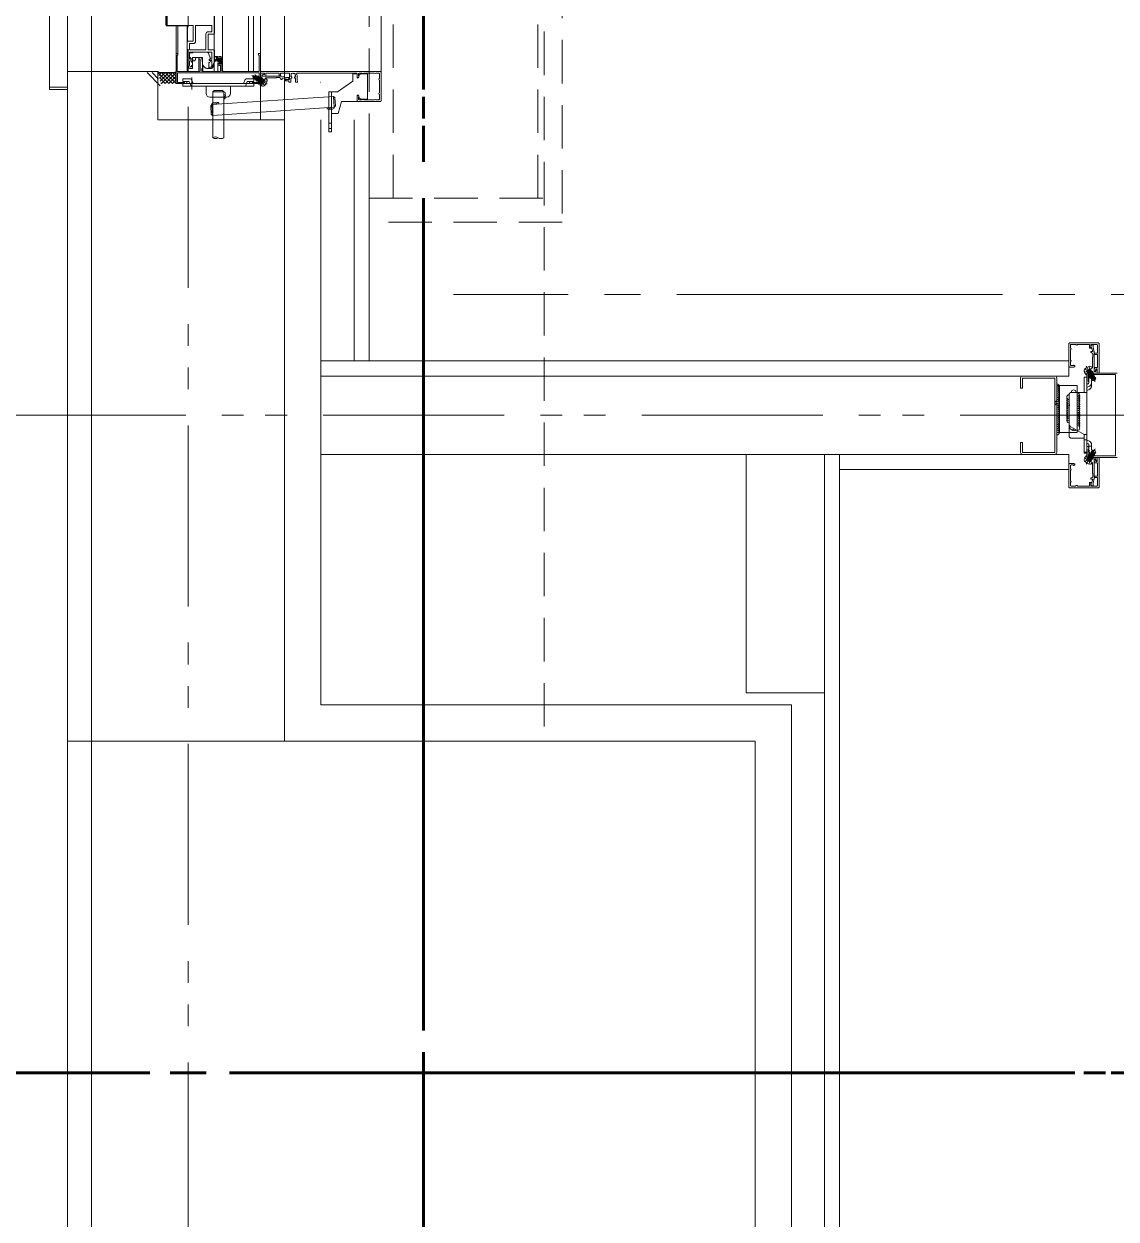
# Model space of a CAD drawing. Units: millimetres at full size, sheet at 1:30. Extents: x -16828 to 149130, y 47892 to 100313.
# Drawn here: x -6146 to -5241, y 55380 to 56370 of the extents above; entities that cross this region are included whole.
import ezdxf

# ---------------------------------------------------------------- set-up
doc = ezdxf.new("R2010")
doc.units = ezdxf.units.MM
doc.header["$LTSCALE"] = 30
for name, pattern in [('CHAIN2', [12, 9, -1, 1, -1]), ('DASHED1', [1.8, 1.2, -0.6]), ('DASHED3', [4, 3, -1]), ('DOUBLE_CHAIN1', [8.8, 5, -1, 0.6, -0.6, 0.6, -1])]:
    doc.linetypes.add(name, pattern=pattern)
for name, color, linetype, lineweight in [('0-0', 7, 'CHAIN2', 15), ('0-1', 7, 'Continuous', 15), ('2-0_通芯', 7, 'DOUBLE_CHAIN1', 15), ('2-1_躯体', 7, 'Continuous', 15), ('2-2_間仕切り芯', 7, 'DOUBLE_CHAIN1', 15), ('2-3_間仕切り', 7, 'Continuous', 15), ('2-A_建具', 7, 'Continuous', 15), ('3-0_AIHO08-壁芯', 7, 'CHAIN2', 15)]:
    doc.layers.add(name, color=color, linetype=linetype, lineweight=lineweight)

msp = doc.modelspace()

# ---------------------------------------------------------------- linework, layer by layer
at = {"layer": '0-0', "color": 1, "lineweight": 60}
for p, q in [((-5815.04, 68105.86), (-5815.04, 49250.86)), ((-9565.04, 55500.86), (35684.96, 55500.86))]:
    msp.add_line(p, q, dxfattribs=at)
at = {"layer": '0-1'}
for p, q in [((-6110.04, 63845.86), (-6110.04, 50655.86)), ((-5930.04, 63275.86), (-5930.04, 55775.86)), ((-6110.04, 55775.86), (-5540.04, 55775.86)), ((-5540.04, 55775.86), (-5540.04, 55225.86))]:
    msp.add_line(p, q, dxfattribs=at)
at = {"layer": '0-1', "linetype": 'DASHED3'}
msp.add_line((-6090.04, 63825.86), (-6090.04, 50675.86), dxfattribs=at)
at = {"layer": '0-1', "linetype": 'DASHED1'}
msp.add_line((-5715.04, 63275.86), (-5715.04, 55775.86), dxfattribs=at)
at = {"layer": '2-0_通芯', "color": 1, "lineweight": 60}
for p, q in [((-5815.04, 68105.86), (-5815.04, 49619.89)), ((-10727.74, 55500.86), (35684.96, 55500.86))]:
    msp.add_line(p, q, dxfattribs=at)
at = {"layer": '2-0_通芯'}
msp.add_line((-6010.04, 64749.43), (-6010.04, 49619.89), dxfattribs=at)
at = {"layer": '2-1_躯体'}
for p, q in [((-6110.04, 56330.86), (-6035.04, 56330.86)), ((-6110.04, 56330.86), (-6110.04, 50655.86)), ((-6035.04, 56330.86), (-6035.04, 56290.86)), ((-6035.04, 56290.86), (-5930.04, 56290.86)), ((-5930.04, 56290.86), (-5930.04, 55775.86)), ((-6110.04, 55775.86), (-5540.04, 55775.86)), ((-5540.04, 55775.86), (-5540.04, 55225.86))]:
    msp.add_line(p, q, dxfattribs=at)
at = {"layer": '2-1_躯体', "linetype": 'DASHED3'}
msp.add_line((-6090.04, 56330.86), (-6090.04, 50675.86), dxfattribs=at)
at = {"layer": '2-2_間仕切り芯'}
msp.add_line((-8010.04, 56045.86), (-2371.74, 56045.86), dxfattribs=at)
at = {"layer": '2-3_間仕切り'}
for p, q in [((-5900.04, 56290.86), (-5900.04, 55805.86)), ((-5872.54, 56290.86), (-5872.54, 56090.86)), ((-5860.04, 56290.86), (-5860.04, 56090.86)), ((-5900.04, 56090.86), (-5280.04, 56090.86)), ((-5900.04, 56078.36), (-5280.04, 56078.36)), ((-5900.04, 56013.36), (-5280.04, 56013.36)), ((-5547.54, 56013.36), (-5547.54, 55815.86)), ((-5482.54, 56013.36), (-5482.54, 55168.36)), ((-5470.04, 56013.36), (-5470.04, 55155.86)), ((-5470.04, 56000.86), (-5280.04, 56000.86)), ((-5547.54, 55815.86), (-5482.54, 55815.86)), ((-5900.04, 55805.86), (-5510.04, 55805.86)), ((-5510.04, 55805.86), (-5510.04, 55195.86))]:
    msp.add_line(p, q, dxfattribs=at)
at = {"layer": '2-A_建具', "linetype": 'DASHED1'}
for p, q in [((-5840.04, 56225.86), (-5840.04, 58265.86)), ((-5720.04, 56225.86), (-5720.04, 58265.86)), ((-5860.04, 56205.86), (-5860.04, 56757.76)), ((-5700.04, 56734.99), (-5700.04, 56205.86)), ((-5860.04, 56225.86), (-5700.04, 56225.86)), ((-5700.04, 56205.86), (-5860.04, 56205.86))]:
    msp.add_line(p, q, dxfattribs=at)
at = {"layer": '2-A_建具'}
for p, q in [((-5988.34, 56330.86), (-5988.34, 57256.93)), ((-6027.34, 57247.36), (-6027.34, 56369.36)), ((-5950.04, 57242.36), (-5950.04, 56290.86)), ((-6125.04, 56317.86), (-6125.04, 56474.36)), ((-5850.04, 56330.86), (-5850.04, 56474.36)), ((-6028.64, 56390.16), (-6028.64, 56369.66)), ((-6027.64, 56368.66), (-6027.64, 56391.16)), ((-5981.44, 56331.86), (-5981.44, 56384.86)), ((-5959.98, 56330.86), (-5959.98, 56385.86)), ((-5955.94, 56331.86), (-5955.94, 56384.86)), ((-6020.04, 56368.66), (-6020.04, 56321.36)), ((-6018.64, 56345.86), (-6018.64, 56368.66)), ((-6010.74, 56368.86), (-6010.74, 56330.86)), ((-6003.81, 56368.86), (-6003.81, 56355.93)), ((-6010.72, 56338.29), (-6009.45, 56334.07)), ((-6006.14, 56346.26), (-6008.81, 56346.26)), ((-6008.81, 56342.46), (-6008.14, 56342.46)), ((-6008.14, 56342.46), (-6008.14, 56341.29)), ((-6008.14, 56341.29), (-6006.44, 56341.29)), ((-5998.19, 56342.36), (-6006.44, 56342.36)), ((-6006.44, 56333.36), (-6006.44, 56342.36)), ((-6006.14, 56346.26), (-6006.14, 56346.86)), ((-6006.14, 56340.99), (-6006.14, 56340.06)), ((-6005.84, 56339.76), (-6004.79, 56339.76)), ((-6004.32, 56340.09), (-6003.59, 56342.09)), ((-6001.24, 56342.36), (-6001.24, 56330.86)), ((-5998.24, 56342.14), (-5998.19, 56336.76)), ((-5991.5, 56341.23), (-5993.17, 56345.87)), ((-5991.53, 56339.67), (-5992.14, 56338.36)), ((-5989.63, 56334.07), (-5988.36, 56338.29)), ((-5986.54, 56341.46), (-5988.22, 56339.24)), ((-5986.54, 56340.86), (-5987.94, 56339.04)), ((-5985.84, 56343.36), (-5987.84, 56343.36)), ((-5987.67, 56343.06), (-5986.54, 56342.86)), ((-5986.54, 56340.16), (-5986.54, 56343.36)), ((-5985.54, 56341.47), (-5986.54, 56342.47)), ((-5984.57, 56339.16), (-5986.54, 56341.13)), ((-5986.08, 56339.32), (-5986.38, 56339.62)), ((-5985.54, 56342.82), (-5986.08, 56343.36)), ((-5985.54, 56341.06), (-5985.54, 56343.06)), ((-5984.44, 56339.16), (-5985.54, 56339.16)), ((-5984.6, 56340.76), (-5985.24, 56340.76)), ((-5983.24, 56339.17), (-5984.83, 56340.76)), ((-5983.04, 56343.36), (-5984.34, 56343.36)), ((-5984.14, 56341.56), (-5984.14, 56341.22)), ((-5983.07, 56340.35), (-5984.14, 56341.42)), ((-5984.14, 56338.86), (-5984.14, 56337.46)), ((-5983.04, 56337.63), (-5984.14, 56338.73)), ((-5983.13, 56341.27), (-5983.63, 56341.77)), ((-5983.24, 56338.16), (-5983.24, 56340.26)), ((-6044.05, 56329.86), (-6033.08, 56318.89)), ((-6039.81, 56329.86), (-6034.49, 56324.55)), ((-6026.04, 56320.86), (-6035.04, 56329.86)), ((-6034.39, 56327.51), (-6032.04, 56329.86)), ((-6033.74, 56325.17), (-6029.04, 56329.86)), ((-6033.08, 56322.82), (-6026.04, 56329.86)), ((-6032.04, 56320.86), (-6023.04, 56329.86)), ((-6023.04, 56320.86), (-6032.04, 56329.86)), ((-6029.04, 56320.86), (-6020.04, 56329.86)), ((-6020.04, 56320.86), (-6029.04, 56329.86)), ((-6020.04, 56323.86), (-6026.04, 56329.86)), ((-6020.04, 56326.86), (-6023.04, 56329.86)), ((-5997.84, 56330.86), (-5997.84, 56335.98)), ((-5994.24, 56333.36), (-5990.58, 56333.36)), ((-5983.94, 56337.18), (-5984.12, 56337.36)), ((-5983.84, 56337.16), (-5983.34, 56337.16)), ((-5924.52, 56328.36), (-5924.53, 56328.21)), ((-5923.19, 56329.14), (-5923.34, 56329.18)), ((-5922.54, 56329.18), (-5922.69, 56329.14)), ((-5921.35, 56328.21), (-5921.37, 56328.36)), ((-5870.54, 56329.36), (-5919.72, 56329.36)), ((-5869.99, 56328.86), (-5873.49, 56328.86)), ((-5870.04, 56326.61), (-5870.04, 56328.86)), ((-5869.99, 56326.06), (-5869.99, 56328.86)), ((-5867.09, 56328.86), (-5868.59, 56327.36)), ((-5861.49, 56328.86), (-5867.09, 56328.86)), ((-5861.49, 56307.86), (-5861.49, 56328.86)), ((-5850.04, 56330.36), (-5850.04, 56306.36)), ((-6029.04, 56320.86), (-6033.89, 56325.71)), ((-6032.04, 56320.86), (-6032.73, 56321.55)), ((-6026.04, 56320.86), (-6020.04, 56326.86)), ((-6023.04, 56320.86), (-6020.04, 56323.86)), ((-6019.54, 56320.86), (-6011.54, 56320.86)), ((-6008.16, 56324.74), (-6014.54, 56324.74)), ((-6014.54, 56324.74), (-6014.54, 56322.44)), ((-6014.54, 56322.44), (-6009.04, 56322.44)), ((-5955.54, 56320.86), (-6014.54, 56320.86)), ((-6014.54, 56320.86), (-6014.54, 56318.57)), ((-5955.54, 56318.56), (-6014.54, 56318.57)), ((-6007.24, 56324.11), (-6005.95, 56320.94)), ((-6007.04, 56315.86), (-6007.04, 56325.86)), ((-5995.04, 56318.56), (-5995.04, 56312.56)), ((-5975.04, 56318.56), (-5975.04, 56312.56)), ((-5962.84, 56324.11), (-5964.13, 56320.93)), ((-5961.65, 56320.93), (-5962.58, 56318.63)), ((-5961.92, 56324.73), (-5955.54, 56324.73)), ((-5961.04, 56322.43), (-5961.65, 56320.93)), ((-5955.54, 56322.43), (-5961.04, 56322.43)), ((-5958.54, 56320.86), (-5950.04, 56320.86)), ((-5951.42, 56324.34), (-5957.11, 56327.63)), ((-5956.38, 56327.03), (-5956.23, 56327.29)), ((-5956.25, 56325.23), (-5956.38, 56327.03)), ((-5956.06, 56326.85), (-5956.38, 56327.03)), ((-5954.6, 56328.08), (-5956.23, 56327.29)), ((-5955, 56326.41), (-5956.23, 56327.29)), ((-5955.93, 56325.39), (-5956.06, 56326.85)), ((-5955.54, 56324.73), (-5955.54, 56322.43)), ((-5955.54, 56320.86), (-5955.54, 56318.56)), ((-5955, 56326.41), (-5952.91, 56324.21)), ((-5952.62, 56326.94), (-5954.6, 56328.08)), ((-5954.31, 56326.82), (-5954.53, 56328.05)), ((-5954.27, 56324.08), (-5954.12, 56324.34)), ((-5954.24, 56324.13), (-5953.56, 56323.73)), ((-5953.71, 56325.05), (-5952.62, 56326.94)), ((-5953.34, 56323.89), (-5953.56, 56323.29)), ((-5953.4, 56323.2), (-5953.56, 56323.29)), ((-5953.4, 56323.2), (-5953.19, 56323.8)), ((-5953.4, 56323.2), (-5953.02, 56323.42)), ((-5953.28, 56324.6), (-5952.56, 56326.85)), ((-5952.18, 56327.07), (-5953.14, 56324.45)), ((-5952.03, 56326.54), (-5953.02, 56323.42)), ((-5953.02, 56323.42), (-5952.95, 56323.38)), ((-5953, 56324.31), (-5952.03, 56326.98)), ((-5951.58, 56326.72), (-5952.95, 56322.94)), ((-5952.95, 56323.38), (-5951.96, 56326.5)), ((-5952.95, 56322.94), (-5952.95, 56323.38)), ((-5952.8, 56322.85), (-5952.95, 56322.94)), ((-5952.8, 56322.85), (-5951.42, 56326.63)), ((-5952.8, 56322.85), (-5952.42, 56323.07)), ((-5952.64, 56326.89), (-5952.56, 56326.85)), ((-5952.18, 56327.07), (-5952.56, 56326.85)), ((-5951.42, 56326.19), (-5952.42, 56323.07)), ((-5952.42, 56323.07), (-5952.34, 56323.03)), ((-5950.97, 56326.37), (-5952.34, 56322.59)), ((-5952.34, 56323.03), (-5951.35, 56326.15)), ((-5952.34, 56322.59), (-5952.34, 56323.03)), ((-5952.19, 56322.5), (-5952.34, 56322.59)), ((-5952.19, 56322.5), (-5950.82, 56326.28)), ((-5952.19, 56322.5), (-5951.81, 56322.72)), ((-5952.03, 56326.98), (-5952.18, 56327.07)), ((-5952.03, 56326.98), (-5952.03, 56326.54)), ((-5952.03, 56326.54), (-5951.96, 56326.5)), ((-5951.58, 56326.72), (-5951.96, 56326.5)), ((-5950.82, 56325.84), (-5951.81, 56322.72)), ((-5951.81, 56322.72), (-5951.74, 56322.68)), ((-5950.36, 56326.02), (-5951.74, 56322.24)), ((-5951.74, 56322.68), (-5950.74, 56325.8)), ((-5951.74, 56322.24), (-5951.74, 56322.68)), ((-5951.59, 56322.15), (-5951.74, 56322.24)), ((-5951.59, 56322.15), (-5950.21, 56325.93)), ((-5951.59, 56322.15), (-5951.21, 56322.37)), ((-5951.42, 56326.63), (-5951.58, 56326.72)), ((-5951.42, 56326.63), (-5951.42, 56326.19)), ((-5951.42, 56326.19), (-5951.35, 56326.15)), ((-5950.97, 56326.37), (-5951.35, 56326.15)), ((-5950.21, 56325.49), (-5951.21, 56322.37)), ((-5951.21, 56322.37), (-5951.13, 56322.33)), ((-5949.76, 56325.67), (-5951.13, 56321.89)), ((-5951.13, 56322.33), (-5950.14, 56325.45)), ((-5951.13, 56321.89), (-5951.13, 56322.33)), ((-5950.98, 56321.8), (-5951.13, 56321.89)), ((-5950.98, 56321.8), (-5949.61, 56325.58)), ((-5950.98, 56321.8), (-5950.6, 56322.02)), ((-5950.82, 56326.28), (-5950.97, 56326.37)), ((-5950.82, 56326.28), (-5950.82, 56325.84)), ((-5950.82, 56325.84), (-5950.74, 56325.8)), ((-5950.36, 56326.02), (-5950.74, 56325.8)), ((-5949.61, 56325.14), (-5950.6, 56322.02)), ((-5950.6, 56322.02), (-5950.52, 56321.98)), ((-5950.55, 56323.84), (-5949.51, 56323.24)), ((-5950.37, 56321.45), (-5949.99, 56321.67)), ((-5950.21, 56325.93), (-5950.36, 56326.02)), ((-5950.21, 56325.93), (-5950.21, 56325.49)), ((-5950.21, 56325.49), (-5950.14, 56325.45)), ((-5949.76, 56325.67), (-5950.14, 56325.45)), ((-5949.99, 56321.67), (-5949.92, 56321.63)), ((-5948.55, 56324.97), (-5949.92, 56321.19)), ((-5949.92, 56321.63), (-5948.92, 56324.75)), ((-5949.92, 56321.19), (-5949.92, 56321.63)), ((-5949.77, 56321.1), (-5949.92, 56321.19)), ((-5949.77, 56321.1), (-5949.39, 56321.32)), ((-5949.61, 56325.58), (-5949.76, 56325.67)), ((-5949.61, 56325.58), (-5949.61, 56325.14)), ((-5949.61, 56325.14), (-5949.53, 56325.1)), ((-5949.15, 56325.32), (-5949.53, 56325.1)), ((-5949.39, 56319.13), (-5945.89, 56325.19)), ((-5948.39, 56324.44), (-5949.39, 56321.32)), ((-5949.39, 56321.32), (-5949.31, 56321.28)), ((-5949.39, 56319.13), (-5948.37, 56318.65)), ((-5947.94, 56324.62), (-5949.31, 56320.84)), ((-5949.31, 56321.28), (-5948.32, 56324.4)), ((-5949.31, 56320.84), (-5949.31, 56321.28)), ((-5949.24, 56320.8), (-5949.31, 56320.84)), ((-5949.24, 56320.8), (-5947.26, 56324.22)), ((-5948.94, 56320.91), (-5949.11, 56321.01)), ((-5949, 56324.79), (-5948.92, 56324.75)), ((-5948.55, 56324.97), (-5948.92, 56324.75)), ((-5948.65, 56322.74), (-5944.39, 56320.28)), ((-5948.39, 56324.88), (-5948.55, 56324.97)), ((-5948.39, 56324.44), (-5948.32, 56324.4)), ((-5947.94, 56324.62), (-5948.32, 56324.4)), ((-5948.15, 56322.68), (-5947.71, 56324.05)), ((-5947.79, 56324.09), (-5947.71, 56324.05)), ((-5947.33, 56324.27), (-5947.71, 56324.05)), ((-5947.21, 56323.91), (-5947.38, 56324.01)), ((-5945.89, 56325.19), (-5944.97, 56324.55)), ((-5924.73, 56327.56), (-5924.78, 56327.44)), ((-5924.64, 56326.65), (-5924.55, 56326.56)), ((-5924.09, 56325.8), (-5924.09, 56325.66)), ((-5921.79, 56325.66), (-5921.79, 56325.8)), ((-5921.33, 56326.56), (-5921.24, 56326.65)), ((-5921.1, 56327.44), (-5921.15, 56327.56)), ((-5900.24, 56322.06), (-5900.04, 56321.86)), ((-5868.59, 56327.36), (-5868.59, 56326.06)), ((-6125.04, 56317.86), (-6125.04, 56315.86)), ((-6110.04, 56317.86), (-6125.04, 56317.86)), ((-6110.04, 56315.86), (-6125.04, 56315.86)), ((-5978.04, 56309.56), (-5992.04, 56309.56)), ((-5990.34, 56303.35), (-5889.54, 56310.15)), ((-5989.54, 56275.86), (-5989.54, 56314.06)), ((-5980.54, 56314.06), (-5989.54, 56314.06)), ((-5980.54, 56314.06), (-5981.54, 56315.06)), ((-5980.54, 56275.86), (-5980.54, 56314.06)), ((-5893.49, 56313.86), (-5893.49, 56280.86)), ((-5886.34, 56313.86), (-5893.49, 56313.86)), ((-5891.19, 56280.86), (-5891.19, 56313.86)), ((-5888.94, 56301.17), (-5889.54, 56310.15)), ((-5870.04, 56306.36), (-5870.04, 56310.11)), ((-5869.99, 56305.86), (-5869.99, 56310.66)), ((-5868.59, 56310.66), (-5868.59, 56309.36)), ((-5868.59, 56309.36), (-5867.09, 56307.86)), ((-5990.34, 56303.35), (-5991.27, 56302.29)), ((-5990.34, 56303.35), (-5989.74, 56294.37)), ((-5989.74, 56294.37), (-5888.94, 56301.17)), ((-5888.94, 56301.17), (-5888.01, 56302.24)), ((-5885.67, 56295.86), (-5882.99, 56305.86)), ((-5882.99, 56305.86), (-5850.54, 56305.86)), ((-5867.09, 56307.86), (-5861.49, 56307.86)), ((-5885.67, 56295.86), (-5891.19, 56295.86)), ((-5893.49, 56288.01), (-5891.19, 56288.01)), ((-5893.49, 56283.51), (-5891.19, 56283.51)), ((-5893.49, 56280.86), (-5891.19, 56280.86)), ((-5280.04, 56078.36), (-5280.04, 56105.36)), ((-5275.79, 56085.86), (-5279.54, 56085.86)), ((-5266.77, 56081.51), (-5267.25, 56082.53)), ((-5260.71, 56085.01), (-5266.77, 56081.51)), ((-5263.16, 56082.25), (-5265.62, 56086.51)), ((-5261.68, 56083.64), (-5265.1, 56081.67)), ((-5265.06, 56081.59), (-5264.62, 56081.59)), ((-5265.04, 56080.86), (-5240.04, 56080.86)), ((-5265.04, 56071.86), (-5265.04, 56080.86)), ((-5264.99, 56081.96), (-5264.89, 56081.79)), ((-5264.71, 56080.98), (-5261.63, 56083.57)), ((-5264.71, 56080.98), (-5264.27, 56080.98)), ((-5263.56, 56082.55), (-5264.62, 56081.59)), ((-5264.58, 56081.51), (-5264.62, 56081.59)), ((-5264.36, 56080.38), (-5261.28, 56082.96)), ((-5261.85, 56083.19), (-5264.27, 56080.98)), ((-5264.23, 56080.91), (-5264.27, 56080.98)), ((-5264.23, 56080.91), (-5261.81, 56083.11)), ((-5261.5, 56082.58), (-5263.92, 56080.38)), ((-5260.67, 56081.9), (-5263.75, 56079.32)), ((-5263.66, 56079.16), (-5260.58, 56081.75)), ((-5263.53, 56079.69), (-5261.11, 56081.9)), ((-5260.32, 56081.29), (-5263.4, 56078.71)), ((-5263.31, 56078.56), (-5260.23, 56081.14)), ((-5260.8, 56081.37), (-5263.22, 56079.16)), ((-5263.18, 56079.09), (-5260.76, 56081.29)), ((-5260.45, 56080.76), (-5262.87, 56078.56)), ((-5262.06, 56080.35), (-5262.66, 56081.39)), ((-5261.99, 56083.69), (-5261.89, 56083.52)), ((-5261.63, 56083.57), (-5261.85, 56083.19)), ((-5261.81, 56083.11), (-5261.85, 56083.19)), ((-5261.37, 56083.11), (-5261.81, 56083.11)), ((-5261.68, 56083.64), (-5261.63, 56083.57)), ((-5261.28, 56082.96), (-5261.5, 56082.58)), ((-5261.46, 56082.51), (-5261.5, 56082.58)), ((-5261.02, 56082.51), (-5261.46, 56082.51)), ((-5261.37, 56083.11), (-5261.28, 56082.96)), ((-5260.71, 56085.01), (-5261.35, 56085.93)), ((-5261.11, 56081.9), (-5261.15, 56081.98)), ((-5260.67, 56081.9), (-5261.11, 56081.9)), ((-5260.58, 56081.75), (-5260.8, 56081.37)), ((-5260.76, 56081.29), (-5260.8, 56081.37)), ((-5260.32, 56081.29), (-5260.76, 56081.29)), ((-5260.67, 56081.9), (-5260.58, 56081.75)), ((-5260.23, 56081.14), (-5260.45, 56080.76)), ((-5260.41, 56080.69), (-5260.45, 56080.76)), ((-5260.32, 56081.29), (-5260.23, 56081.14)), ((-5320.04, 56068.36), (-5320.04, 56076.76)), ((-5318.44, 56078.36), (-5291.64, 56078.36)), ((-5290.04, 56076.76), (-5290.04, 56014.96)), ((-5264.04, 56071.86), (-5265.04, 56071.86)), ((-5264.45, 56080.53), (-5264.36, 56080.38)), ((-5264.36, 56080.38), (-5263.92, 56080.38)), ((-5263.39, 56072.99), (-5264.04, 56071.86)), ((-5264.01, 56079.77), (-5263.57, 56079.77)), ((-5263.94, 56079.56), (-5263.94, 56073.86)), ((-5241.44, 56079.56), (-5263.94, 56079.56)), ((-5263.94, 56073.86), (-5263.39, 56073.86)), ((-5263.88, 56080.3), (-5263.92, 56080.38)), ((-5263.75, 56079.32), (-5263.53, 56079.69)), ((-5263.75, 56079.32), (-5263.66, 56079.16)), ((-5263.66, 56079.16), (-5263.22, 56079.16)), ((-5263.53, 56079.69), (-5263.57, 56079.77)), ((-5263.4, 56078.71), (-5263.18, 56079.09)), ((-5263.4, 56078.71), (-5263.31, 56078.56)), ((-5263.39, 56073.86), (-5263.39, 56072.99)), ((-5263.31, 56078.56), (-5262.87, 56078.56)), ((-5263.18, 56079.09), (-5263.22, 56079.16)), ((-5259.97, 56080.69), (-5263.05, 56078.1)), ((-5263.05, 56078.1), (-5262.83, 56078.48)), ((-5263.05, 56078.1), (-5262.96, 56077.95)), ((-5260.76, 56078.33), (-5263.03, 56078.73)), ((-5262.96, 56077.95), (-5259.88, 56080.54)), ((-5262.96, 56077.95), (-5262.52, 56077.95)), ((-5262.83, 56078.48), (-5262.87, 56078.56)), ((-5262.83, 56078.48), (-5260.41, 56080.69)), ((-5259.62, 56080.08), (-5262.7, 56077.5)), ((-5262.7, 56077.5), (-5262.48, 56077.88)), ((-5262.7, 56077.5), (-5262.61, 56077.35)), ((-5262.61, 56077.35), (-5259.53, 56079.93)), ((-5262.61, 56077.35), (-5262.17, 56077.35)), ((-5260.1, 56080.16), (-5262.52, 56077.95)), ((-5262.48, 56077.88), (-5262.52, 56077.95)), ((-5262.48, 56077.88), (-5260.06, 56080.08)), ((-5260.17, 56078.72), (-5262.35, 56076.89)), ((-5262.35, 56076.89), (-5262.13, 56077.27)), ((-5262.35, 56076.89), (-5262.26, 56076.74)), ((-5262.26, 56076.74), (-5260.12, 56078.53)), ((-5262.26, 56076.74), (-5261.82, 56076.74)), ((-5259.75, 56079.55), (-5262.17, 56077.35)), ((-5262.13, 56077.27), (-5262.17, 56077.35)), ((-5262.13, 56077.27), (-5259.71, 56079.48)), ((-5260.08, 56078.33), (-5261.82, 56076.74)), ((-5259.93, 56077.72), (-5261.82, 56076.63)), ((-5261.78, 56076.66), (-5261.82, 56076.74)), ((-5261.82, 56076.63), (-5260.68, 56074.65)), ((-5261.56, 56079.48), (-5258.28, 56073.8)), ((-5260.3, 56075.9), (-5260.71, 56074.72)), ((-5260.68, 56074.65), (-5258.87, 56074.53)), ((-5259.97, 56080.69), (-5260.41, 56080.69)), ((-5259.49, 56075.91), (-5260.2, 56078.85)), ((-5259.88, 56080.54), (-5260.1, 56080.16)), ((-5260.06, 56080.08), (-5260.1, 56080.16)), ((-5259.62, 56080.08), (-5260.06, 56080.08)), ((-5259.97, 56080.69), (-5259.88, 56080.54)), ((-5259.27, 56079.48), (-5259.76, 56079.06)), ((-5259.53, 56079.93), (-5259.75, 56079.55)), ((-5259.71, 56079.48), (-5259.75, 56079.55)), ((-5259.27, 56079.48), (-5259.71, 56079.48)), ((-5259.67, 56078.91), (-5259.18, 56079.32)), ((-5259.62, 56080.08), (-5259.53, 56079.93)), ((-5259.49, 56075.91), (-5258.87, 56074.53)), ((-5259, 56078.26), (-5259.4, 56078.95)), ((-5259.27, 56079.48), (-5259.18, 56079.32)), ((-5258.96, 56078.28), (-5259.22, 56078.13)), ((-5258.61, 56074.68), (-5258.87, 56074.53)), ((-5258.17, 56076.32), (-5258.79, 56074.99)), ((-5258.79, 56074.99), (-5258.61, 56074.68)), ((-5257.82, 56076.3), (-5258.61, 56074.68)), ((-5241.44, 56012.16), (-5241.44, 56079.56)), ((-5290.04, 56031.55), (-5290.04, 56070.55)), ((-5263.13, 56069.87), (-5265.04, 56068.97)), ((-5265.04, 56068.56), (-5265.04, 56068.86)), ((-5263.15, 56067.27), (-5265.04, 56066.39)), ((-5290.04, 56057.98), (-5291.64, 56056.38)), ((-5290.04, 56055.86), (-5291.64, 56054.26)), ((-5279.84, 56053.65), (-5279.84, 56038.38)), ((-5240.04, 56045.86), (-5344.44, 56045.86)), ((-5267.34, 56022.86), (-5267.34, 56015.26)), ((-5265.04, 56030.16), (-5265.04, 56029.86)), ((-5291.64, 56013.36), (-5318.44, 56013.36)), ((-5280.04, 56013.36), (-5280.04, 55986.36)), ((-5265.04, 56019.38), (-5265.04, 56020.09)), ((-5265.04, 56019.86), (-5264.04, 56019.86)), ((-5265.04, 56010.86), (-5265.04, 56019.86)), ((-5264.1, 56011.8), (-5264.01, 56011.95)), ((-5264.1, 56011.8), (-5263.88, 56011.42)), ((-5264.1, 56011.8), (-5260.32, 56010.43)), ((-5264.04, 56019.86), (-5263.39, 56018.73)), ((-5264.01, 56011.95), (-5263.57, 56011.95)), ((-5260.23, 56010.58), (-5264.01, 56011.95)), ((-5263.94, 56017.86), (-5263.94, 56012.16)), ((-5263.39, 56017.86), (-5263.94, 56017.86)), ((-5263.94, 56012.16), (-5241.44, 56012.16)), ((-5263.88, 56011.42), (-5263.92, 56011.34)), ((-5260.76, 56010.43), (-5263.88, 56011.42)), ((-5263.75, 56012.41), (-5263.66, 56012.56)), ((-5263.75, 56012.41), (-5263.53, 56012.03)), ((-5263.75, 56012.41), (-5259.97, 56011.03)), ((-5263.66, 56012.56), (-5263.22, 56012.56)), ((-5259.88, 56011.18), (-5263.66, 56012.56)), ((-5263.53, 56012.03), (-5263.57, 56011.95)), ((-5263.57, 56011.95), (-5260.45, 56010.96)), ((-5260.41, 56011.03), (-5263.53, 56012.03)), ((-5263.4, 56013.01), (-5263.31, 56013.16)), ((-5263.4, 56013.01), (-5263.18, 56012.63)), ((-5263.4, 56013.01), (-5259.62, 56011.64)), ((-5263.39, 56018.73), (-5263.39, 56017.86)), ((-5263.31, 56013.16), (-5262.87, 56013.16)), ((-5259.53, 56011.79), (-5263.31, 56013.16)), ((-5263.18, 56012.63), (-5263.22, 56012.56)), ((-5263.22, 56012.56), (-5260.1, 56011.56)), ((-5260.06, 56011.64), (-5263.18, 56012.63)), ((-5263.05, 56013.62), (-5262.96, 56013.77)), ((-5263.05, 56013.62), (-5262.83, 56013.24)), ((-5263.05, 56013.62), (-5259.27, 56012.25)), ((-5262.96, 56013.77), (-5262.52, 56013.77)), ((-5259.18, 56012.4), (-5262.96, 56013.77)), ((-5262.83, 56013.24), (-5262.87, 56013.16)), ((-5262.87, 56013.16), (-5259.75, 56012.17)), ((-5259.71, 56012.25), (-5262.83, 56013.24)), ((-5262.72, 56012.99), (-5260.45, 56013.39)), ((-5262.7, 56014.22), (-5262.61, 56014.38)), ((-5262.7, 56014.22), (-5262.48, 56013.85)), ((-5262.7, 56014.22), (-5262.1, 56014.01)), ((-5262.06, 56011.37), (-5262.66, 56010.33)), ((-5262.01, 56014.16), (-5262.61, 56014.38)), ((-5262.48, 56013.85), (-5262.52, 56013.77)), ((-5262.52, 56013.77), (-5259.4, 56012.78)), ((-5259.36, 56012.85), (-5262.48, 56013.85)), ((-5261.78, 56015.06), (-5262.17, 56014.38)), ((-5261.82, 56015.09), (-5261.56, 56014.94)), ((-5259.49, 56015.82), (-5261.69, 56013.73)), ((-5261.59, 56013.82), (-5258.92, 56012.85)), ((-5261.56, 56012.24), (-5258.28, 56017.93)), ((-5258.83, 56013), (-5261.45, 56013.96)), ((-5261.3, 56014.1), (-5259.05, 56013.38)), ((-5260.85, 56014.53), (-5258.96, 56013.44)), ((-5260.68, 56017.07), (-5258.87, 56017.2)), ((-5260.51, 56016.75), (-5259.05, 56016.88)), ((-5260.06, 56011.64), (-5260.1, 56011.56)), ((-5259.88, 56011.18), (-5260.1, 56011.56)), ((-5259.62, 56011.64), (-5260.06, 56011.64)), ((-5259.71, 56012.25), (-5259.75, 56012.17)), ((-5259.53, 56011.79), (-5259.75, 56012.17)), ((-5259.27, 56012.25), (-5259.71, 56012.25)), ((-5259.62, 56011.64), (-5259.53, 56011.79)), ((-5259.49, 56015.82), (-5258.61, 56017.05)), ((-5259.36, 56012.85), (-5259.4, 56012.78)), ((-5259.18, 56012.4), (-5259.4, 56012.78)), ((-5258.92, 56012.85), (-5259.36, 56012.85)), ((-5259.27, 56012.25), (-5259.18, 56012.4)), ((-5259.08, 56015.13), (-5257.86, 56015.35)), ((-5259.05, 56016.88), (-5258.87, 56017.2)), ((-5259.01, 56013.46), (-5259.05, 56013.38)), ((-5258.83, 56013), (-5259.05, 56013.38)), ((-5258.96, 56013.44), (-5257.82, 56015.42)), ((-5258.92, 56012.85), (-5258.83, 56013)), ((-5258.87, 56017.2), (-5258.61, 56017.05)), ((-5257.82, 56015.42), (-5258.61, 56017.05)), ((-5275.79, 56005.86), (-5279.54, 56005.86)), ((-5266.77, 56010.21), (-5267.25, 56009.19)), ((-5266.77, 56010.21), (-5260.71, 56006.71)), ((-5263.16, 56009.47), (-5265.62, 56005.21)), ((-5265.1, 56010.06), (-5265.06, 56010.13)), ((-5265.1, 56010.06), (-5261.68, 56008.08)), ((-5261.28, 56008.76), (-5265.06, 56010.13)), ((-5265.06, 56010.13), (-5264.62, 56010.13)), ((-5240.04, 56010.86), (-5265.04, 56010.86)), ((-5264.99, 56009.76), (-5264.89, 56009.93)), ((-5264.8, 56010.59), (-5264.71, 56010.74)), ((-5264.8, 56010.59), (-5264.58, 56010.21)), ((-5260.93, 56009.37), (-5264.71, 56010.74)), ((-5264.71, 56010.74), (-5264.27, 56010.74)), ((-5264.58, 56010.21), (-5264.62, 56010.13)), ((-5264.62, 56010.13), (-5261.5, 56009.14)), ((-5261.46, 56009.21), (-5264.58, 56010.21)), ((-5264.45, 56011.19), (-5264.23, 56010.81)), ((-5264.23, 56010.81), (-5264.27, 56010.74)), ((-5264.27, 56010.74), (-5261.15, 56009.74)), ((-5263.22, 56008.97), (-5261.85, 56008.53)), ((-5261.99, 56008.03), (-5261.89, 56008.2)), ((-5261.81, 56008.61), (-5261.85, 56008.53)), ((-5261.63, 56008.15), (-5261.85, 56008.53)), ((-5261.46, 56009.21), (-5261.5, 56009.14)), ((-5261.28, 56008.76), (-5261.5, 56009.14)), ((-5260.71, 56006.71), (-5261.35, 56005.79)), ((-5261.11, 56009.82), (-5261.15, 56009.74)), ((-5260.93, 56009.37), (-5261.15, 56009.74)), ((-5261.02, 56009.21), (-5260.93, 56009.37)), ((-5260.76, 56010.43), (-5260.8, 56010.35)), ((-5260.58, 56009.97), (-5260.8, 56010.35)), ((-5260.32, 56010.43), (-5260.76, 56010.43)), ((-5260.41, 56011.03), (-5260.45, 56010.96)), ((-5260.23, 56010.58), (-5260.45, 56010.96)), ((-5259.97, 56011.03), (-5260.41, 56011.03)), ((-5260.32, 56010.43), (-5260.23, 56010.58)), ((-5259.97, 56011.03), (-5259.88, 56011.18))]:
    msp.add_line(p, q, dxfattribs=at)
at = {"layer": '2-A_建具', "linetype": 'DASHED3'}
for p, q in [((-5267.34, 56077.36), (-5267.34, 56064.86)), ((-5265.04, 56077.36), (-5267.34, 56077.36)), ((-5265.04, 56077.36), (-5265.04, 56014.36)), ((-5265.04, 56071.51), (-5264.11, 56071.95)), ((-5263.54, 56075.82), (-5263.03, 56078.73)), ((-5263.54, 56072.85), (-5263.54, 56075.82)), ((-5261.01, 56076.92), (-5263.28, 56077.32)), ((-5261.24, 56075.62), (-5260.76, 56078.33)), ((-5261.24, 56072.85), (-5261.24, 56075.62)), ((-5261.24, 56070.26), (-5261.24, 56072.8)), ((-5287.74, 56031.55), (-5287.74, 56070.55)), ((-5279.84, 56062.86), (-5279.84, 56055.07)), ((-5265.04, 56064.86), (-5277.84, 56064.86)), ((-5273.04, 56031.55), (-5290.04, 56031.55)), ((-5279.84, 56028.86), (-5279.84, 56038.38)), ((-5278.84, 56036.65), (-5267.34, 56030.01)), ((-5267.34, 56026.86), (-5277.84, 56026.86)), ((-5267.34, 56030.01), (-5267.34, 56014.36)), ((-5267.34, 56030.01), (-5265.04, 56030.01)), ((-5267.34, 56025.5), (-5265.04, 56025.5)), ((-5263.15, 56024.45), (-5265.04, 56025.33)), ((-5265.04, 56022.79), (-5264.12, 56022.36)), ((-5263.54, 56021.46), (-5263.54, 56017.66)), ((-5261.24, 56021.46), (-5261.24, 56017.86)), ((-5267.34, 56015.26), (-5265.04, 56015.26)), ((-5267.34, 56014.36), (-5265.04, 56014.36)), ((-5265.04, 56020.21), (-5263.54, 56019.5)), ((-5261.24, 56020.39), (-5263.54, 56020.39)), ((-5263.54, 56017.66), (-5262.72, 56012.99)), ((-5261.24, 56017.86), (-5260.45, 56013.39))]:
    msp.add_line(p, q, dxfattribs=at)
at = {"layer": '2-A_建具'}
for points in [[(-5990.58, 56333.36), (-5988.44, 56338.43), (-5988.24, 56338.43), (-5988.24, 56348.36), (-5988.44, 56348.36), (-5988.44, 56362.36), (-5988.24, 56362.36), (-5988.24, 56390.86)], [(-6028.14, 56368.66), (-6011.33, 56368.66), (-6011.33, 56368.86)], [(-6026.84, 56368.86), (-6005.74, 56368.86), (-6005.74, 56355.86), (-6010.24, 56355.86)], [(-6010.64, 56368.86), (-6010.64, 56355.36), (-6010.84, 56355.36), (-6010.84, 56338.43), (-6010.74, 56338.43), (-6009.45, 56334.07), (-6009.09, 56333.56), (-6008.5, 56333.36)], [(-5993.27, 56363.79), (-5990.27, 56363.79), (-5990.27, 56368.86), (-6003.81, 56368.86)], [(-6005.81, 56353.93), (-6008.81, 56353.93), (-6008.81, 56348.79), (-5995.27, 56348.79), (-5995.27, 56361.79)], [(-5988.84, 56348.86), (-5993.34, 56348.86), (-5993.34, 56361.86), (-5988.84, 56361.86)], [(-6018.44, 56344.66), (-6018.44, 56345.86), (-6020.04, 56345.86)], [(-6001.24, 56341.16), (-5999.94, 56341.16), (-5999.94, 56330.86), (-6019.04, 56330.86), (-6019.04, 56344.06)], [(-6008.5, 56333.36), (-6006.44, 56333.36), (-6006.44, 56335.66), (-6007.24, 56335.66), (-6007.24, 56334.56), (-6008.45, 56334.56), (-6008.81, 56335.76), (-6008.81, 56339.76), (-6007.24, 56339.76), (-6007.24, 56338.66), (-6006.44, 56338.66), (-6006.44, 56340.96), (-6008.81, 56340.96), (-6008.81, 56346.86), (-5990.27, 56346.86), (-5990.27, 56340.96), (-5992.64, 56340.96), (-5992.64, 56339.96), (-5990.27, 56339.96), (-5990.27, 56335.76), (-5990.69, 56334.36), (-5992.14, 56334.36)], [(-5998.24, 56333.56), (-5998.24, 56337.86), (-5998.59, 56341.9)], [(-5998.19, 56342.36), (-5998.19, 56336.76), (-5997.96, 56336.12), (-5996.54, 56334.43), (-5994.24, 56333.36)], [(-5992.94, 56333.36), (-5992.94, 56338.36), (-5992.14, 56338.36)], [(-5985.34, 56342.36), (-5985.34, 56341.06), (-5984.54, 56341.06), (-5984.54, 56342.16), (-5983.04, 56342.16), (-5983.04, 56336.96), (-5984.54, 56336.96), (-5984.54, 56338.06), (-5985.34, 56338.06), (-5985.34, 56330.86)], [(-5951.04, 56344.06), (-5951.04, 56330.86), (-5982.04, 56330.86), (-5982.04, 56342.36)], [(-5950.04, 56345.86), (-5951.64, 56345.86), (-5951.64, 56344.66)], [(-6020.04, 56330.86), (-6021.04, 56329.86), (-6034.04, 56329.86), (-6035.04, 56330.86)], [(-6011.04, 56321.36), (-6011.04, 56321.86), (-6012.08, 56322.46), (-6013.04, 56322.46), (-6013.04, 56321.76), (-6018.84, 56321.76), (-6018.84, 56329.66), (-5951.24, 56329.66), (-5951.24, 56321.76), (-5957.04, 56321.76), (-5957.04, 56322.46), (-5958, 56322.46), (-5959.04, 56321.86), (-5959.04, 56321.36)], [(-5984.34, 56335.76), (-5983.24, 56335.76), (-5983.24, 56330.86), (-5998.54, 56330.86), (-5998.54, 56333.17)], [(-5950.04, 56330.86), (-5850.54, 56330.86), (-5850.04, 56330.36)], [(-5948.23, 56327.95), (-5946.64, 56328.23), (-5946.64, 56329.36), (-5950.04, 56329.36)], [(-5947.25, 56328.37), (-5948.84, 56328.09), (-5948.84, 56326.96), (-5940.5, 56326.96), (-5940.32, 56326.84), (-5939.77, 56326.84), (-5939.58, 56326.96)], [(-5934.54, 56327.46), (-5934.54, 56329.36), (-5945.54, 56329.36), (-5945.54, 56327.19), (-5948.1, 56326.96)], [(-5924.52, 56325.26), (-5924.84, 56324.96), (-5924.84, 56322.06), (-5926.44, 56322.06), (-5926.44, 56323.06), (-5929.44, 56323.06), (-5929.44, 56324.46), (-5928.94, 56324.46), (-5928.37, 56324.06), (-5926.14, 56324.06), (-5926.14, 56329.36), (-5933.54, 56329.36), (-5933.54, 56327.46)], [(-5873.49, 56328.86), (-5873.49, 56322.86), (-5886.34, 56313.86)], [(-5868.84, 56328.86), (-5868.84, 56327.35), (-5868.75, 56327.14)], [(-5865.68, 56329.29), (-5865.87, 56329.36), (-5868.34, 56329.36)], [(-5855.68, 56329.29), (-5855.87, 56329.36), (-5864.21, 56329.36), (-5864.4, 56329.29)], [(-5852.04, 56329.36), (-5854.21, 56329.36), (-5854.4, 56329.29)], [(-5851.61, 56325), (-5851.54, 56325.19), (-5851.54, 56328.86)], [(-6009.04, 56322.44), (-6008.43, 56320.94), (-6007.5, 56318.64)], [(-5954.27, 56324.08), (-5956.25, 56325.23), (-5955.93, 56325.39)], [(-5956.06, 56326.85), (-5953.21, 56323.82), (-5955.93, 56325.39)], [(-5955.09, 56326.46), (-5954.31, 56326.82), (-5953.02, 56326.24)], [(-5953.56, 56323.29), (-5953.56, 56323.73), (-5953.48, 56323.97)], [(-5934.34, 56325.76), (-5936.74, 56325.76), (-5937.04, 56325.46), (-5945.74, 56325.46), (-5947.42, 56322.55), (-5947.62, 56322.45), (-5947.89, 56321.98), (-5947.88, 56321.76), (-5949.5, 56318.95), (-5951.44, 56320.07), (-5951.44, 56320.86)], [(-5950.37, 56321.45), (-5949, 56325.23), (-5949.15, 56325.32), (-5950.52, 56321.54)], [(-5950.37, 56321.45), (-5950.52, 56321.54), (-5950.52, 56321.98), (-5949.53, 56325.1)], [(-5950.04, 56323.01), (-5948.61, 56325.48), (-5950.04, 56326.31)], [(-5949, 56325.23), (-5949, 56324.79), (-5949.99, 56321.67)], [(-5949.77, 56321.1), (-5948.39, 56324.88), (-5948.39, 56324.44)], [(-5948.99, 56321.22), (-5947.79, 56324.53), (-5947.94, 56324.62)], [(-5947.79, 56324.53), (-5947.79, 56324.09), (-5948.35, 56322.34)], [(-5946.62, 56319.2), (-5947.74, 56320.9), (-5947.69, 56322.19)], [(-5944.57, 56322.75), (-5946.59, 56322.88), (-5947.69, 56322.19)], [(-5947.26, 56324.22), (-5947.33, 56324.27), (-5947.5, 56323.8)], [(-5939.58, 56326.96), (-5932.53, 56326.96), (-5928.8, 56325.96), (-5926.84, 56325.96)], [(-5926.59, 56325.03), (-5928.53, 56323.91), (-5928.75, 56324.71), (-5932.14, 56325.61), (-5932.14, 56324.56)], [(-5919.74, 56327.36), (-5919.74, 56323.28), (-5919.44, 56322.76), (-5919.44, 56322.06), (-5921.04, 56322.06), (-5921.04, 56324.96), (-5921.36, 56325.26)], [(-5851.61, 56313), (-5851.54, 56313.19), (-5851.54, 56323.53), (-5851.61, 56323.72)], [(-5981.54, 56315.06), (-5988.54, 56315.06), (-5989.54, 56314.06)], [(-5888.01, 56302.24), (-5888.48, 56309.22), (-5889.54, 56310.15)], [(-5868.75, 56309.59), (-5868.84, 56309.38), (-5868.84, 56307.86)], [(-5851.54, 56307.86), (-5851.54, 56311.53), (-5851.61, 56311.72)], [(-5991.27, 56302.29), (-5990.8, 56295.3), (-5989.74, 56294.37)], [(-5868.34, 56307.36), (-5865.87, 56307.36), (-5865.68, 56307.43)], [(-5864.4, 56307.43), (-5864.21, 56307.36), (-5855.87, 56307.36), (-5855.68, 56307.43)], [(-5854.4, 56307.43), (-5854.21, 56307.36), (-5852.04, 56307.36)], [(-5279.54, 56105.86), (-5255.54, 56105.86), (-5255.04, 56105.36)], [(-5278.74, 56104.06), (-5278.74, 56101.89), (-5278.62, 56101.65)], [(-5274.33, 56104.45), (-5274.56, 56104.56), (-5278.24, 56104.56)], [(-5256.84, 56104.56), (-5261.84, 56104.56), (-5261.84, 56102.53), (-5261.44, 56101.96), (-5261.44, 56101.46), (-5262.84, 56101.46), (-5262.84, 56104.56), (-5272.52, 56104.56), (-5272.75, 56104.45)], [(-5260.87, 56104.31), (-5262, 56102.37), (-5261.2, 56102.15), (-5260.29, 56098.76), (-5261.34, 56098.76)], [(-5258.94, 56091.32), (-5258.94, 56098.37), (-5259.94, 56102.11), (-5259.94, 56104.06)], [(-5255.04, 56105.36), (-5255.04, 56080.86), (-5259.59, 56080.86)], [(-5258.44, 56097.36), (-5256.34, 56097.36), (-5256.34, 56104.06)], [(-5278.62, 56100.07), (-5278.74, 56099.84), (-5278.74, 56091.89), (-5278.62, 56091.65)], [(-5260.14, 56096.56), (-5260.14, 56094.16), (-5260.44, 56093.86), (-5260.44, 56085.16), (-5263.35, 56083.48), (-5263.45, 56083.29), (-5263.92, 56083.01), (-5264.14, 56083.02), (-5266.95, 56081.4), (-5265.83, 56079.46), (-5265.04, 56079.46), (-5265.04, 56080.86), (-5262.89, 56080.86), (-5260.42, 56082.29), (-5259.59, 56080.86)], [(-5257.53, 56083.65), (-5257.81, 56082.06), (-5258.94, 56082.06), (-5258.94, 56090.4), (-5259.06, 56090.59), (-5259.06, 56091.14), (-5258.94, 56091.32)], [(-5258.94, 56082.8), (-5258.71, 56085.36), (-5256.34, 56085.36), (-5256.34, 56096.36), (-5258.44, 56096.36)], [(-5278.62, 56090.07), (-5278.74, 56089.84), (-5278.74, 56087.56)], [(-5278.24, 56087.06), (-5276.53, 56087.06), (-5276.32, 56087.15)], [(-5266.7, 56084.28), (-5265.01, 56083.16), (-5263.71, 56083.21)], [(-5265.1, 56081.67), (-5265.06, 56081.59), (-5264.68, 56081.91)], [(-5262.1, 56083.4), (-5264.8, 56081.13), (-5264.71, 56080.98)], [(-5264.8, 56081.13), (-5264.58, 56081.51), (-5263.22, 56082.75)], [(-5261.37, 56083.11), (-5264.45, 56080.53), (-5264.23, 56080.91)], [(-5261.02, 56082.51), (-5264.1, 56079.92), (-5264.01, 56079.77), (-5260.93, 56082.36)], [(-5264.1, 56079.92), (-5263.88, 56080.3), (-5261.46, 56082.51)], [(-5263.15, 56086.33), (-5263.02, 56084.31), (-5263.71, 56083.21)], [(-5261.02, 56082.51), (-5260.93, 56082.36), (-5261.15, 56081.98), (-5263.57, 56079.77)], [(-5256.54, 56080.86), (-5256.54, 56084.26), (-5257.67, 56084.26), (-5257.95, 56082.67)], [(-5320.04, 56014.96), (-5320.04, 56023.36), (-5318.44, 56023.36), (-5318.44, 56014.96), (-5291.64, 56014.96), (-5291.64, 56076.76), (-5318.44, 56076.76), (-5318.44, 56068.36), (-5320.04, 56068.36)], [(-5259.44, 56075.81), (-5260.3, 56075.9), (-5261.12, 56077.04)], [(-5258.79, 56074.99), (-5259.75, 56079.04), (-5258.17, 56076.32)], [(-5259.18, 56079.32), (-5259.4, 56078.95), (-5259.59, 56078.77)], [(-5258.96, 56078.28), (-5257.82, 56076.3), (-5258.17, 56076.32)], [(-5260.14, 55995.16), (-5260.14, 55997.56), (-5260.44, 55997.86), (-5260.44, 56006.56), (-5263.35, 56008.24), (-5263.45, 56008.44), (-5263.92, 56008.71), (-5264.14, 56008.7), (-5266.95, 56010.32), (-5265.83, 56012.26), (-5265.04, 56012.26)], [(-5262.61, 56014.38), (-5262.17, 56014.38), (-5261.93, 56014.3)], [(-5259.05, 56016.88), (-5262.09, 56014.03), (-5260.51, 56016.75)], [(-5261.82, 56015.09), (-5260.68, 56017.07), (-5260.51, 56016.75)], [(-5259.44, 56015.91), (-5259.08, 56015.13), (-5259.66, 56013.84)], [(-5278.62, 56001.65), (-5278.74, 56001.89), (-5278.74, 56004.16)], [(-5278.24, 56004.66), (-5276.53, 56004.66), (-5276.32, 56004.58)], [(-5266.7, 56007.44), (-5265.01, 56008.56), (-5263.71, 56008.51)], [(-5265.04, 56010.86), (-5262.89, 56010.86), (-5260.42, 56009.43), (-5259.59, 56010.86)], [(-5264.8, 56010.59), (-5261.02, 56009.21), (-5261.46, 56009.21)], [(-5264.68, 56009.81), (-5261.37, 56008.61), (-5261.28, 56008.76)], [(-5264.45, 56011.19), (-5260.67, 56009.82), (-5260.58, 56009.97), (-5264.36, 56011.34)], [(-5264.45, 56011.19), (-5264.36, 56011.34), (-5263.92, 56011.34), (-5260.8, 56010.35)], [(-5260.67, 56009.82), (-5261.11, 56009.82), (-5264.23, 56010.81)], [(-5263.15, 56005.39), (-5263.02, 56007.41), (-5263.71, 56008.51)], [(-5261.37, 56008.61), (-5261.81, 56008.61), (-5263.56, 56009.17)], [(-5261.68, 56008.08), (-5261.63, 56008.15), (-5262.1, 56008.32)], [(-5255.04, 55986.36), (-5255.04, 56010.86), (-5259.59, 56010.86)], [(-5257.53, 56008.07), (-5257.81, 56009.66), (-5258.94, 56009.66), (-5258.94, 56001.32), (-5259.06, 56001.14), (-5259.06, 56000.59), (-5258.94, 56000.4)], [(-5258.94, 56008.92), (-5258.71, 56006.36), (-5256.34, 56006.36), (-5256.34, 55995.36), (-5258.44, 55995.36)], [(-5256.54, 56010.86), (-5256.54, 56007.46), (-5257.67, 56007.46), (-5257.95, 56009.05)], [(-5278.62, 55991.65), (-5278.74, 55991.89), (-5278.74, 55999.84), (-5278.62, 56000.07)], [(-5260.87, 55987.41), (-5262, 55989.35), (-5261.2, 55989.57), (-5260.29, 55992.96), (-5261.34, 55992.96)], [(-5258.94, 56000.4), (-5258.94, 55993.35), (-5259.94, 55989.62), (-5259.94, 55987.66)], [(-5258.44, 55994.36), (-5256.34, 55994.36), (-5256.34, 55987.66)], [(-5279.54, 55985.86), (-5255.54, 55985.86), (-5255.04, 55986.36)], [(-5278.74, 55987.66), (-5278.74, 55989.84), (-5278.62, 55990.07)], [(-5274.33, 55987.28), (-5274.56, 55987.16), (-5278.24, 55987.16)], [(-5256.84, 55987.16), (-5261.84, 55987.16), (-5261.84, 55989.2), (-5261.44, 55989.76), (-5261.44, 55990.26), (-5262.84, 55990.26), (-5262.84, 55987.16), (-5272.52, 55987.16), (-5272.75, 55987.28)]]:
    msp.add_lwpolyline(points, dxfattribs=at)
at = {"layer": '2-A_建具', "linetype": 'DASHED3'}
msp.add_lwpolyline([(-5290.04, 56070.55), (-5273.04, 56070.55), (-5273.04, 56031.55)], dxfattribs=at)
at = {"layer": '2-A_建具'}
for centre, radius, start, end in [((-6027.64, 56369.66), 1, 180, 270), ((-6026.84, 56369.36), 0.5, 180, 270), ((-5993.27, 56361.79), 2, 90, 180), ((-5988.84, 56362.36), 0.5, 270, 0), ((-6010.24, 56355.36), 0.5, 90, 180), ((-6005.81, 56355.93), 2, 270, 0), ((-5988.84, 56348.36), 0.5, 0, 90), ((-6018.74, 56344.06), 0.3, 90, 180), ((-6018.74, 56344.66), 0.3, 270, 0), ((-6010.24, 56338.43), 0.5, 180, 196.69924), ((-6006.44, 56340.99), 0.3, 0, 89.99999), ((-6005.84, 56340.06), 0.3, 180, 270), ((-6004.79, 56340.26), 0.5, 270, 340), ((-6003.14, 56341.86), 0.5, 90, 160), ((-5999.09, 56341.86), 0.5, 5, 90), ((-5998.54, 56342.06), 0.3, 0.5, 89.99999), ((-5994.59, 56345.36), 1.5, 19.85326, 89.99999), ((-5992.44, 56340.09), 1, 335, 352.59308), ((-5992.44, 56340.89), 1, 3.88684, 19.85326), ((-5988.84, 56338.43), 0.5, 343.30076, 0), ((-5988.14, 56339.06), 0.2, 114.41711, 354.41711), ((-5987.84, 56343.16), 0.2, 90.00001, 330), ((-5985.54, 56340.16), 1, 180, 270), ((-5985.84, 56343.06), 0.3, 0, 90), ((-5985.24, 56341.06), 0.3, 180, 270), ((-5984.34, 56342.36), 1, 90, 180), ((-5984.6, 56340.46), 0.3, 33.05573, 90), ((-5984.44, 56338.86), 0.3, 0, 90), ((-5984.14, 56340.76), 0.25, 213.05573, 56.94427), ((-5983.84, 56341.56), 0.3, 45, 180), ((-5983.84, 56341.22), 0.3, 180, 236.94427), ((-5983.24, 56340.46), 0.2, 270, 0), ((-5983.34, 56341.06), 0.3, 0, 45), ((-5983.04, 56342.36), 1, 0, 90), ((-5951.34, 56344.66), 0.3, 180, 270), ((-5951.34, 56344.06), 0.3, 0, 90), ((-6008.5, 56334.36), 1, 196.69924, 270), ((-5998.34, 56333.17), 0.2, 104.47751, 180), ((-5998.44, 56333.56), 0.2, 284.47751, 0), ((-5997.19, 56336.77), 1, 180.5, 220), ((-5994.24, 56336.36), 3, 220, 270), ((-5992.14, 56333.86), 0.5, 90, 270), ((-5990.58, 56334.36), 1, 270, 343.30076), ((-5984.34, 56336.76), 1, 180, 270), ((-5983.84, 56337.46), 0.3, 180, 270), ((-5983.34, 56337.46), 0.3, 270, 0), ((-5983.24, 56337.96), 0.2, 0, 90), ((-5980.44, 56331.86), 1, 180, 270), ((-5956.94, 56331.86), 1, 270, 0), ((-5947.34, 56328.86), 0.5, 279.99999, 90), ((-5923.8, 56328.59), 0.75, 52.29964, 197.7004), ((-5922.94, 56327.36), 1.8, 81.96925, 98.03075), ((-5922.08, 56328.59), 0.75, 342.2996, 127.70036), ((-5919.72, 56328.96), 0.4, 90.00006, 206.38784), ((-5922.94, 56327.36), 3.2, 359.99998, 26.38778), ((-5870.54, 56328.86), 0.5, 0.00001, 89.99999), ((-5868.34, 56328.86), 0.5, 90.00001, 179.99999), ((-5865.04, 56330.06), 1, 230.28486, 309.71514), ((-5855.04, 56330.06), 1, 230.28486, 309.71514), ((-5852.04, 56328.86), 0.5, 0.00001, 89.99999), ((-6019.54, 56321.36), 0.5, 180, 270), ((-6011.54, 56321.36), 0.5, 270, 0), ((-6008.16, 56323.74), 1, 21.99783, 90), ((-5961.92, 56323.73), 1, 90, 157.99665), ((-5958.54, 56321.36), 0.5, 180, 270), ((-5953.08, 56324.03), 0.248, 240, 47.19096), ((-5950.54, 56321.36), 0.5, 270, 0), ((-5949.19, 56320.48), 0.5, 330, 60), ((-5948.14, 56327.46), 0.5, 100.00001, 275), ((-5947.82, 56319.83), 1.3, 245, 314.11915), ((-5946.96, 56324.34), 0.5, 240, 330), ((-5953.18, 56325.36), 9, 314.11915, 345.88085), ((-5945.72, 56323.48), 1.3, 345.88085, 55), ((-5934.04, 56327.46), 0.5, 179.99999, 0.00001), ((-5934.34, 56324.56), 1.2, 0.00001, 89.99999), ((-5932.64, 56324.56), 0.5, 179.99999, 0.00001), ((-5926.84, 56325.46), 0.5, 299.99999, 90), ((-5924.42, 56327.1), 0.5, 136.86987, 243.13005), ((-5922.94, 56327.36), 1.8, 151.96927, 173.73983), ((-5922.94, 56327.36), 1.8, 206.26017, 225.20714), ((-5924.49, 56325.66), 0.4, 265.90396, 0.00001), ((-5924.49, 56325.8), 0.4, 0.00007, 45.20724), ((-5921.39, 56325.8), 0.4, 134.79276, 179.99993), ((-5921.39, 56325.66), 0.4, 179.99999, 274.09604), ((-5922.94, 56327.36), 1.8, 314.79286, 333.73983), ((-5922.94, 56327.36), 1.8, 6.26017, 28.03073), ((-5921.46, 56327.1), 0.5, 296.86995, 43.13013), ((-5869.29, 56326.61), 0.75, 180.00002, 44.41533), ((-5869.29, 56326.06), 0.7, 180, 0), ((-5850.84, 56324.36), 1, 140.28486, 219.71514), ((-5992.04, 56312.56), 3, 179.99873, 269.99878), ((-5980.54, 56312.56), 1.5, 270, 90), ((-5980.54, 56311.06), 1.5, 270, 30), ((-5980.54, 56309.56), 1.5, 270, 30), ((-5978.04, 56312.56), 3, 269.99878, 359.99845), ((-5869.29, 56310.11), 0.75, 315.58467, 179.99998), ((-5869.29, 56310.66), 0.7, 0, 180), ((-5850.84, 56312.36), 1, 140.28486, 219.71514), ((-5988.85, 56303.45), 1.5, 3.85934, 183.85934), ((-5987.35, 56303.55), 1.5, 3.85934, 123.85934), ((-5985.85, 56303.65), 1.5, 3.85934, 123.85934), ((-5893.43, 56300.87), 1.5, 183.85934, 303.85934), ((-5891.93, 56300.97), 1.5, 183.85934, 303.85934), ((-5890.43, 56301.07), 1.5, 183.85934, 3.85934), ((-5869.54, 56306.36), 0.5, 180.00001, 269.99999), ((-5868.34, 56307.86), 0.5, 180.00001, 269.99999), ((-5865.04, 56306.66), 1, 50.28486, 129.71514), ((-5855.04, 56306.66), 1, 50.28486, 129.71514), ((-5852.04, 56307.86), 0.5, 270.00001, 359.99999), ((-5850.54, 56306.36), 0.5, 270.00001, 359.99999), ((-5987.29, 56272.55), 4, 55.77113, 124.22887), ((-5987.29, 56279.17), 4, 235.77113, 304.22887), ((-5982.79, 56279.17), 4, 235.77113, 304.22887), ((-5279.54, 56105.36), 0.5, 90.00001, 179.99999), ((-5278.24, 56104.06), 0.5, 90.00001, 179.99999), ((-5279.24, 56100.86), 1, 307.97987, 52.02013), ((-5273.54, 56105.06), 1, 217.97987, 322.02013), ((-5260.44, 56104.06), 0.5, 0, 150.00001), ((-5256.84, 56104.06), 0.5, 0.00001, 89.99999), ((-5279.24, 56090.86), 1, 307.97987, 52.02013), ((-5261.34, 56098.26), 0.5, 89.99999, 270.00001), ((-5261.34, 56096.56), 1.2, 0.00001, 89.99999), ((-5258.44, 56096.86), 0.5, 89.99999, 270.00001), ((-5279.54, 56086.36), 0.5, 180.00001, 269.99999), ((-5278.24, 56087.56), 0.5, 180.00001, 269.99999), ((-5275.79, 56086.61), 0.75, 270.00002, 134.41533), ((-5266.07, 56083.08), 1.3, 135.88085, 205), ((-5260.54, 56077.72), 9, 104.11915, 135.88085), ((-5265.42, 56081.71), 0.5, 30, 120), ((-5262.42, 56085.19), 1.3, 35, 104.11915), ((-5261.56, 56083.94), 0.5, 120, 210), ((-5258.44, 56082.76), 0.5, 175, 349.99999), ((-5257.04, 56083.56), 0.5, 360, 170.00001), ((-5318.44, 56076.76), 1.6, 90.00191, 180), ((-5291.64, 56076.76), 1.6, 0, 90), ((-5290.04, 56069.95), 2, 336.42182, 90), ((-5264.54, 56072.85), 1, 295.33088, 0), ((-5259.96, 56078.92), 0.248, 30, 197.19096), ((-5290.04, 56068.35), 2, 336.42182, 90), ((-5290.04, 56066.75), 2, 336.42182, 90), ((-5290.04, 56065.15), 2, 336.42182, 90), ((-5290.04, 56063.55), 2, 336.42182, 90), ((-5290.04, 56061.95), 2, 336.42182, 90), ((-5290.04, 56060.35), 2, 336.42182, 90), ((-5279.84, 56060.86), 2, 90, 270), ((-5276.04, 56064.86), 2, 0, 180), ((-5273.04, 56062.5), 2, 336.42182, 90), ((-5273.04, 56060.9), 2, 336.42182, 90), ((-5273.04, 56059.3), 2, 336.42182, 90), ((-5290.04, 56058.75), 2, 336.42182, 90), ((-5290.04, 56057.15), 2, 336.42182, 90), ((-5290.04, 56055.55), 2, 336.42182, 90), ((-5290.04, 56053.95), 2, 336.42182, 90), ((-5290.04, 56052.35), 2, 336.42182, 90), ((-5290.04, 56050.75), 2, 336.42182, 90), ((-5290.04, 56049.15), 2, 336.42182, 90), ((-5279.84, 56059.26), 2, 156.42182, 270), ((-5279.84, 56057.66), 2, 156.42182, 270), ((-5279.84, 56056.06), 2, 156.42182, 270), ((-5279.84, 56054.46), 2, 156.42182, 270), ((-5279.84, 56052.86), 2, 156.42182, 270), ((-5279.84, 56051.26), 2, 156.42182, 270), ((-5280.54, 56054.36), 1, 314.427, 45.573), ((-5273.04, 56057.7), 2, 336.42182, 90), ((-5273.04, 56056.1), 2, 336.42182, 90), ((-5273.04, 56054.5), 2, 336.42182, 90), ((-5273.04, 56052.9), 2, 336.42182, 90), ((-5273.04, 56051.3), 2, 336.42182, 90), ((-5273.04, 56049.7), 2, 336.42182, 90), ((-5290.04, 56047.55), 2, 336.42182, 90), ((-5290.04, 56045.95), 2, 336.42182, 90), ((-5290.04, 56044.35), 2, 336.42182, 90), ((-5290.04, 56042.75), 2, 336.42182, 90), ((-5290.04, 56041.15), 2, 336.42182, 90), ((-5290.04, 56039.55), 2, 336.42182, 90), ((-5279.84, 56049.66), 2, 156.42182, 270), ((-5279.84, 56048.06), 2, 156.42182, 270), ((-5279.84, 56046.46), 2, 156.42182, 270), ((-5279.84, 56044.86), 2, 156.42182, 270), ((-5279.84, 56043.26), 2, 156.42182, 270), ((-5279.84, 56041.66), 2, 156.42182, 270), ((-5273.04, 56048.1), 2, 336.42182, 90), ((-5273.04, 56046.5), 2, 336.42182, 90), ((-5273.04, 56044.9), 2, 336.42182, 90), ((-5273.04, 56043.3), 2, 336.42182, 90), ((-5273.04, 56041.7), 2, 336.42182, 90), ((-5273.04, 56040.1), 2, 336.42182, 90), ((-5290.04, 56037.95), 2, 336.42182, 90), ((-5290.04, 56036.35), 2, 336.42182, 90), ((-5290.04, 56034.75), 2, 336.42182, 90), ((-5290.04, 56033.15), 2, 336.42182, 90), ((-5290.04, 56031.55), 2, 270, 90), ((-5277.84, 56038.38), 2, 180, 240), ((-5277.24, 56035.73), 2, 149.98486, 329.98486), ((-5275.86, 56034.93), 2, 216.40668, 329.98486), ((-5273.04, 56038.5), 2, 336.42182, 90), ((-5273.04, 56036.9), 2, 336.42182, 90), ((-5273.04, 56035.3), 2, 270, 90), ((-5318.44, 56014.96), 1.6, 180, 270), ((-5291.64, 56014.96), 1.6, 270, 0), ((-5261.87, 56013.9), 0.248, 150, 317.19096), ((-5279.54, 56005.36), 0.5, 90.00001, 179.99999), ((-5278.24, 56004.16), 0.5, 90.00001, 179.99999), ((-5279.24, 56000.86), 1, 307.97987, 52.02013), ((-5275.79, 56005.11), 0.75, 225.58467, 89.99998), ((-5266.07, 56008.64), 1.3, 155, 224.11915), ((-5260.54, 56014), 9, 224.11915, 255.88085), ((-5265.42, 56010.01), 0.5, 240, 330), ((-5262.42, 56006.54), 1.3, 255.88085, 325), ((-5261.56, 56007.78), 0.5, 150, 240), ((-5258.44, 56008.96), 0.5, 10.00001, 185), ((-5257.04, 56008.16), 0.5, 189.99999, 0), ((-5279.24, 55990.86), 1, 307.97987, 52.02013), ((-5261.34, 55993.46), 0.5, 89.99999, 270.00001), ((-5261.34, 55995.16), 1.2, 270.00001, 359.99999), ((-5258.44, 55994.86), 0.5, 89.99999, 270.00001), ((-5279.54, 55986.36), 0.5, 180.00001, 269.99999), ((-5278.24, 55987.66), 0.5, 180.00001, 269.99999), ((-5273.54, 55986.66), 1, 37.97987, 142.02013), ((-5260.44, 55987.66), 0.5, 209.99999, 360), ((-5256.84, 55987.66), 0.5, 270.00001, 359.99999)]:
    msp.add_arc(centre, radius, start, end, dxfattribs=at)
at = {"layer": '2-A_建具', "linetype": 'DASHED3'}
for centre, radius, start, end in [((-5264.54, 56072.85), 3.3, 295.33088, 0), ((-5277.84, 56062.86), 2, 90, 180), ((-5264.54, 56070.26), 3.3, 295, 0), ((-5277.84, 56028.86), 2, 180, 270), ((-5264.54, 56021.46), 1, 0, 65), ((-5264.54, 56021.46), 3.3, 0, 65)]:
    msp.add_arc(centre, radius, start, end, dxfattribs=at)
at = {"layer": '3-0_AIHO08-壁芯'}
msp.add_line((-2815.04, 56145.86), (-5790.04, 56145.86), dxfattribs=at)

doc.saveas('drawing.dxf')
